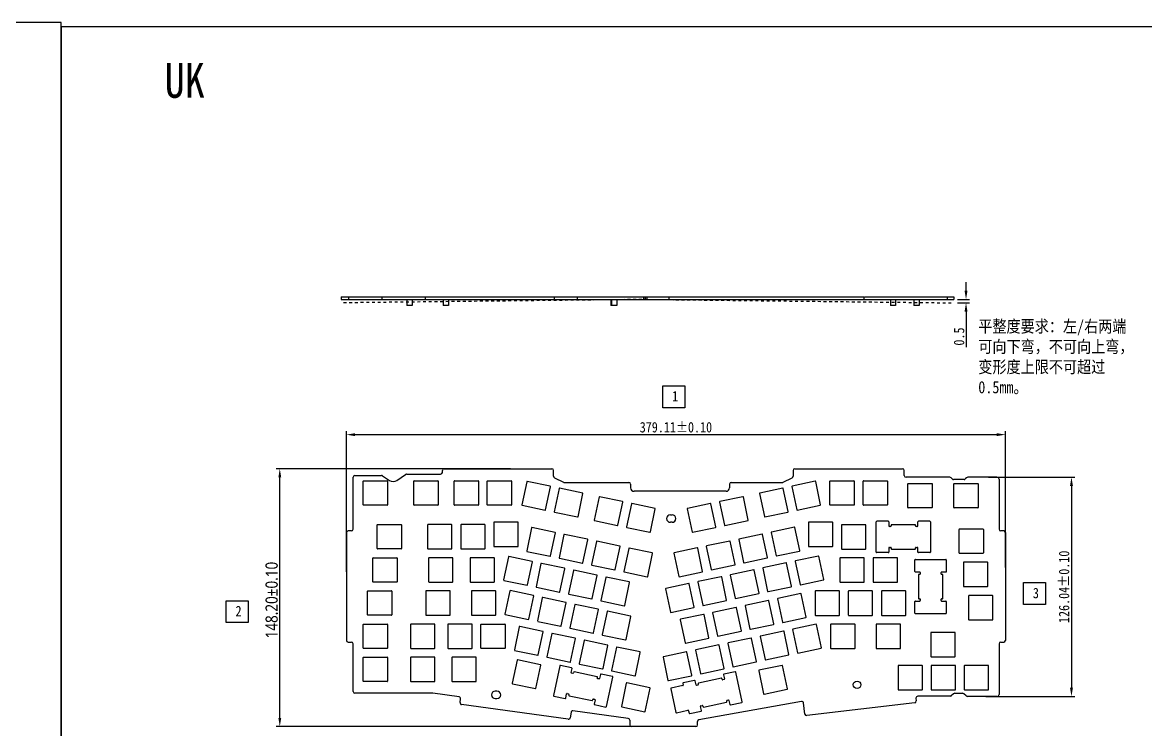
# Model space of a CAD drawing. Header units: millimetres. Extents: x 2357 to 4581, y 2083 to 2871.
# Drawn here: x 3447 to 4093, y 2465 to 2871 of the extents above; entities that cross this region are included whole.
import ezdxf

# ---------------------------------------------------------------- set-up
doc = ezdxf.new("R2010")
doc.units = ezdxf.units.MM
doc.header["$LTSCALE"] = 16.335
doc.header["$PDMODE"] = 3
doc.header["$PDSIZE"] = 8
doc.linetypes.add('HIDDEN', pattern=[0.2, 0.1, -0.1])
doc.layers.get('0').update_dxf_attribs({"linetype": 'CONTINUOUS'})
doc.layers.get('Defpoints').update_dxf_attribs({"linetype": 'CONTINUOUS'})
for name, color, linetype in [('图框', 7, 'CONTINUOUS'), ('文字说明', 2, 'CONTINUOUS'), ('标注尺寸', 2, 'CONTINUOUS')]:
    doc.layers.add(name, color=color, linetype=linetype)
doc.styles.get("Standard").update_dxf_attribs({"font": '', "width": 0.85, "height": 6})
doc.styles.get('STANDARD').set_extended_font_data('SimSun')
doc.dimstyles.get("Standard").update_dxf_attribs({"dimtxt": 2.5, "dimasz": 5, "dimexe": 2, "dimexo": 2, "dimgap": 1, "dimtad": 1, "dimzin": 1, "dimdsep": 46, "dimtxsty": 'STANDARD', "dimcen": 0.09, "dimadec": 0, "dimazin": 2, "dimtp": 0.01, "dimtm": 0.01, "dimtfac": 1, "dimtofl": 0, "dimtmove": 0, "dimatfit": 3, "dimfxl": 1, "dimtolj": 1, "dimarcsym": 0})

# ---------------------------------------------------------------- blocks, each defined once
blk = doc.blocks.new('*D8')
at = {"layer": 'Defpoints', "color": 0}
for p in [(3982.61, 2712.02), (3982.61, 2710.02), (3989.6, 2712.02)]:
    blk.add_point(p, dxfattribs=at)
at = {"layer": '标注尺寸', "color": 0, "lineweight": -2}
for p, q in [((3989.6, 2717.02), (3989.6, 2722.02)), ((3984.61, 2712.02), (3991.6, 2712.02)), ((3984.61, 2710.02), (3991.6, 2710.02)), ((3989.6, 2705.02), (3989.6, 2684.6))]:
    blk.add_line(p, q, dxfattribs=at)
at = {"layer": '标注尺寸', "color": 0}
for points in [[(3988.77, 2717.02), (3990.44, 2717.02), (3989.6, 2712.02)], [(3988.77, 2705.02), (3990.44, 2705.02), (3989.6, 2710.02)]]:
    blk.add_solid(points, dxfattribs=at)
at = {"layer": '标注尺寸', "color": 0, "insert": (3985.6, 2690.67), "char_height": 6, "attachment_point": 5, "rotation": 90}
blk.add_mtext('\\A1;0.5', dxfattribs=at)
blk = doc.blocks.new('*D11')
at = {"layer": 'Defpoints', "color": 0}
for p in [(4012.28, 2634.25), (3633.18, 2553.31), (4012.28, 2555.95)]:
    blk.add_point(p, dxfattribs=at)
at = {"layer": '标注尺寸', "color": 0, "lineweight": -2}
for p, q in [((3633.18, 2555.31), (3633.18, 2636.25)), ((4012.28, 2557.95), (4012.28, 2636.25)), ((3638.18, 2634.25), (4007.28, 2634.25))]:
    blk.add_line(p, q, dxfattribs=at)
at = {"layer": '标注尺寸', "color": 0}
for points in [[(3638.18, 2635.08), (3638.18, 2633.42), (3633.18, 2634.25)], [(4007.28, 2635.08), (4007.28, 2633.42), (4012.28, 2634.25)]]:
    blk.add_solid(points, dxfattribs=at)
at = {"layer": '标注尺寸', "color": 0, "insert": (3822.73, 2638.49), "char_height": 6, "attachment_point": 5}
blk.add_mtext('\\A1;379.11%%P0.10', dxfattribs=at)
blk = doc.blocks.new('*D12')
at = {"layer": 'Defpoints', "color": 0}
for p in [(4000.54, 2609.77), (3998.9, 2483.73), (4050.25, 2483.73)]:
    blk.add_point(p, dxfattribs=at)
at = {"layer": '标注尺寸', "color": 0, "lineweight": -2}
for p, q in [((4002.54, 2609.77), (4052.25, 2609.77)), ((4050.25, 2604.77), (4050.25, 2488.73)), ((4000.9, 2483.73), (4052.25, 2483.73))]:
    blk.add_line(p, q, dxfattribs=at)
at = {"layer": '标注尺寸', "color": 0}
for points in [[(4049.41, 2604.77), (4051.08, 2604.77), (4050.25, 2609.77)], [(4049.41, 2488.73), (4051.08, 2488.73), (4050.25, 2483.73)]]:
    blk.add_solid(points, dxfattribs=at)
at = {"layer": '标注尺寸', "color": 0, "insert": (4046.01, 2546.75), "char_height": 6, "attachment_point": 5, "rotation": 90}
blk.add_mtext('\\A1;126.04%%P0.10', dxfattribs=at)
blk = doc.blocks.new('*D41')
at = {"layer": 'Defpoints', "color": 0}
for p in [(3594.87, 2614.62), (3729.65, 2614.62), (3813.65, 2466.42)]:
    blk.add_point(p, dxfattribs=at)
at = {"layer": '标注尺寸', "color": 0, "lineweight": -2}
for p, q in [((3727.65, 2614.62), (3592.87, 2614.62)), ((3594.87, 2471.42), (3594.87, 2609.62)), ((3811.65, 2466.42), (3592.87, 2466.42))]:
    blk.add_line(p, q, dxfattribs=at)
at = {"layer": '标注尺寸', "color": 0}
for points in [[(3594.04, 2609.62), (3595.71, 2609.62), (3594.87, 2614.62)], [(3594.04, 2471.42), (3595.71, 2471.42), (3594.87, 2466.42)]]:
    blk.add_solid(points, dxfattribs=at)
at = {"layer": '标注尺寸', "color": 0, "insert": (3590.24, 2539.12), "char_height": 6, "attachment_point": 5, "rotation": 90}
blk.add_mtext('\\A1;{\\fMicrosoft YaHei|b0|i0|c134|p34;\\H1.167x;148.20%%P0.10}', dxfattribs=at)

msp = doc.modelspace()

# ---------------------------------------------------------------- linework, layer by layer
at = {"color": 5, "linetype": 'Continuous'}
for p, q in [((3630.127, 2713.523), (3630.127, 2712.023)), ((3630.127, 2713.523), (3931.067, 2713.523)), ((3634.672, 2712.023), (3634.672, 2713.523)), ((3653.849, 2712.023), (3653.849, 2713.523)), ((3678.554, 2713.523), (3678.554, 2712.023)), ((3752.638, 2713.523), (3752.638, 2712.023)), ((3766.179, 2712.023), (3766.179, 2713.523)), ((3804.179, 2712.023), (3804.179, 2713.523)), ((3805.179, 2712.023), (3805.179, 2713.523)), ((3805.179, 2712.023), (3805.179, 2713.523)), ((3806.179, 2712.023), (3806.179, 2713.523)), ((3818.634, 2713.523), (3818.634, 2712.023)), ((3818.634, 2713.523), (3818.634, 2712.023)), ((3931.068, 2712.023), (3931.068, 2713.523)), ((3931.44, 2713.523), (3982.607, 2713.523)), ((3978.907, 2712.023), (3978.907, 2713.523)), ((3982.607, 2713.523), (3982.607, 2712.023)), ((3630.127, 2712.023), (3982.607, 2712.023)), ((3667.927, 2712.023), (3667.927, 2708.423)), ((3670.927, 2708.423), (3667.927, 2708.423)), ((3670.927, 2712.023), (3670.927, 2708.423)), ((3688.827, 2712.023), (3688.827, 2708.423)), ((3691.827, 2708.423), (3688.827, 2708.423)), ((3691.827, 2712.023), (3691.827, 2708.423)), ((3785.267, 2712.023), (3785.267, 2708.423)), ((3788.767, 2708.423), (3785.267, 2708.423)), ((3785.767, 2712.023), (3785.767, 2708.423)), ((3788.767, 2712.023), (3788.767, 2708.423)), ((3946.107, 2712.023), (3946.107, 2708.423)), ((3949.107, 2708.423), (3946.107, 2708.423)), ((3949.107, 2712.023), (3949.107, 2708.423)), ((3959.607, 2712.023), (3959.607, 2708.423)), ((3962.607, 2708.423), (3959.607, 2708.423)), ((3962.607, 2712.023), (3962.607, 2708.423)), ((3638.077, 2610.795), (3653.421, 2610.795)), ((3653.986, 2610.62), (3657.892, 2607.945)), ((3662.243, 2607.945), (3667.275, 2611.392)), ((3667.84, 2611.567), (3687.403, 2611.567)), ((3688.403, 2612.567), (3688.403, 2613.647)), ((3688.403, 2612.567), (3688.403, 2612.847)), ((3689.402, 2614.622), (3751.402, 2614.622)), ((3752.402, 2610.291), (3752.402, 2613.622)), ((3752.402, 2610.291), (3752.402, 2612.822)), ((3890.082, 2613.622), (3890.082, 2610.291)), ((3890.082, 2612.822), (3890.082, 2610.291)), ((3891.082, 2614.622), (3953.082, 2614.622)), ((3954.082, 2610.767), (3954.082, 2613.622)), ((3954.082, 2610.767), (3954.082, 2612.822)), ((3637.077, 2579.937), (3637.077, 2609.795)), ((3642.877, 2593.867), (3642.877, 2607.467)), ((3643.077, 2607.667), (3656.677, 2607.667)), ((3656.877, 2607.467), (3656.877, 2593.867)), ((3672.005, 2593.867), (3672.005, 2607.467)), ((3672.205, 2607.667), (3685.805, 2607.667)), ((3686.005, 2607.467), (3686.005, 2593.867)), ((3695.152, 2593.867), (3695.152, 2607.467)), ((3695.352, 2607.667), (3708.952, 2607.667)), ((3709.152, 2607.467), (3709.152, 2593.867)), ((3714.202, 2593.867), (3714.202, 2607.467)), ((3714.402, 2607.667), (3728.002, 2607.667)), ((3728.202, 2607.467), (3728.202, 2593.867)), ((3736.913, 2607.207), (3734.101, 2593.901)), ((3750.456, 2604.55), (3737.15, 2607.361)), ((3747.799, 2591.007), (3750.61, 2604.313)), ((3752.955, 2609.396), (3758.002, 2606.873)), ((3769.095, 2600.612), (3755.788, 2603.424)), ((3758.449, 2606.767), (3795.653, 2606.767)), ((3796.653, 2605.767), (3796.653, 2603.672)), ((3853.587, 2605.767), (3853.587, 2603.672)), ((3854.587, 2606.767), (3884.035, 2606.767)), ((3884.242, 2603.463), (3870.94, 2600.633)), ((3884.482, 2606.873), (3889.529, 2609.396)), ((3889.419, 2604.36), (3892.249, 2591.057)), ((3902.875, 2607.427), (3889.573, 2604.597)), ((3905.943, 2593.971), (3903.113, 2607.273)), ((3911.338, 2593.867), (3911.338, 2607.467)), ((3911.538, 2607.667), (3925.138, 2607.667)), ((3925.338, 2607.467), (3925.338, 2593.667)), ((3930.388, 2593.867), (3930.388, 2607.467)), ((3930.588, 2607.667), (3944.188, 2607.667)), ((3944.388, 2607.467), (3944.388, 2593.867)), ((3980.251, 2609.767), (3955.082, 2609.767)), ((3956.037, 2592.322), (3956.037, 2605.922)), ((3956.237, 2606.122), (3970.037, 2606.122)), ((3970.037, 2606.122), (3970.037, 2592.322)), ((3981.671, 2608.761), (3980.958, 2609.474)), ((3988.432, 2608.468), (3982.378, 2608.468)), ((3982.582, 2592.322), (3982.582, 2605.922)), ((3982.782, 2606.122), (3996.382, 2606.122)), ((3989.853, 2609.474), (3989.139, 2608.761)), ((4007.382, 2609.767), (3990.56, 2609.767)), ((3996.582, 2605.922), (3996.582, 2592.322)), ((4008.582, 2608.567), (4008.582, 2579.937)), ((3755.551, 2603.269), (3752.74, 2589.963)), ((3766.437, 2587.069), (3769.249, 2600.375)), ((3778.519, 2598.417), (3775.708, 2585.11)), ((3792.062, 2595.76), (3778.756, 2598.571)), ((3851.587, 2601.672), (3798.653, 2601.672)), ((3861.281, 2598.578), (3847.979, 2595.748)), ((3864.349, 2585.121), (3861.519, 2598.424)), ((3870.786, 2600.395), (3873.616, 2587.093)), ((3887.31, 2590.006), (3884.48, 2603.309)), ((3656.677, 2593.667), (3643.077, 2593.667)), ((3685.805, 2593.667), (3672.205, 2593.667)), ((3708.952, 2593.667), (3695.352, 2593.667)), ((3728.002, 2593.667), (3714.402, 2593.667)), ((3734.256, 2593.664), (3747.562, 2590.853)), ((3789.405, 2582.216), (3792.217, 2595.523)), ((3797.158, 2594.479), (3794.346, 2581.172)), ((3810.701, 2591.822), (3797.395, 2594.633)), ((3808.044, 2578.278), (3810.855, 2591.585)), ((3829.192, 2591.546), (3832.022, 2578.244)), ((3842.648, 2594.614), (3829.346, 2591.783)), ((3845.716, 2581.157), (3842.886, 2594.46)), ((3847.825, 2595.51), (3850.655, 2582.208)), ((3892.486, 2590.903), (3905.789, 2593.733)), ((3925.338, 2593.667), (3911.538, 2593.667)), ((3944.188, 2593.667), (3930.588, 2593.667)), ((3969.837, 2592.122), (3956.237, 2592.122)), ((3996.382, 2592.122), (3982.782, 2592.122)), ((3752.894, 2589.726), (3766.2, 2586.915)), ((3775.862, 2584.873), (3789.168, 2582.062)), ((3819.522, 2588.142), (3820.522, 2588.142)), ((3850.892, 2582.054), (3864.195, 2584.884)), ((3873.853, 2586.939), (3887.156, 2589.769)), ((3937.937, 2566.754), (3937.937, 2584.152)), ((3944.887, 2584.452), (3938.237, 2584.452)), ((3945.187, 2584.152), (3945.187, 2581.752)), ((3961.887, 2581.752), (3961.887, 2584.152)), ((3968.837, 2584.452), (3962.187, 2584.452)), ((3969.137, 2584.152), (3969.137, 2566.754)), ((3633.177, 2577.937), (3633.177, 2515.937)), ((3636.077, 2578.937), (3634.177, 2578.937)), ((3650.887, 2568.722), (3650.887, 2582.322)), ((3651.087, 2582.522), (3664.687, 2582.522)), ((3664.887, 2582.322), (3664.887, 2568.722)), ((3679.902, 2582.322), (3679.902, 2568.722)), ((3693.702, 2582.522), (3680.102, 2582.522)), ((3693.902, 2568.722), (3693.902, 2582.322)), ((3698.952, 2582.322), (3698.952, 2568.722)), ((3712.752, 2582.522), (3699.152, 2582.522)), ((3712.952, 2568.722), (3712.952, 2582.322)), ((3718.002, 2583.732), (3718.002, 2570.132)), ((3731.802, 2583.932), (3718.202, 2583.932)), ((3732.002, 2570.132), (3732.002, 2583.732)), ((3739.691, 2580.696), (3736.88, 2567.39)), ((3753.228, 2578.041), (3739.928, 2580.85)), ((3750.578, 2564.496), (3753.389, 2577.802)), ((3794.501, 2580.935), (3807.807, 2578.124)), ((3820.522, 2583.842), (3819.522, 2583.842)), ((3832.259, 2578.09), (3845.562, 2580.92)), ((3877.485, 2577.937), (3880.315, 2564.634)), ((3890.942, 2581.004), (3877.639, 2578.174)), ((3894.009, 2567.548), (3891.179, 2580.85)), ((3898.937, 2583.722), (3898.937, 2570.122)), ((3912.737, 2583.922), (3899.137, 2583.922)), ((3912.937, 2570.122), (3912.937, 2583.722)), ((3917.987, 2582.252), (3917.987, 2568.652)), ((3931.787, 2582.452), (3918.187, 2582.452)), ((3931.987, 2568.652), (3931.987, 2582.252)), ((3946.237, 2581.452), (3945.487, 2581.452)), ((3946.537, 2582.252), (3946.537, 2581.752)), ((3960.337, 2582.452), (3946.737, 2582.452)), ((3960.537, 2581.752), (3960.537, 2582.252)), ((3961.587, 2581.452), (3960.837, 2581.452)), ((3985.582, 2566.202), (3985.582, 2579.802)), ((3985.782, 2580.002), (3999.382, 2580.002)), ((3999.582, 2579.802), (3999.582, 2566.202)), ((4011.282, 2578.937), (4009.582, 2578.937)), ((4012.282, 2577.937), (4012.282, 2515.937)), ((3758.33, 2576.758), (3755.519, 2563.452)), ((3771.866, 2574.103), (3758.567, 2576.913)), ((3769.216, 2560.558), (3772.028, 2573.864)), ((3776.969, 2572.82), (3774.157, 2559.514)), ((3790.505, 2570.165), (3777.206, 2572.975)), ((3853.676, 2573.076), (3840.373, 2570.246)), ((3856.743, 2559.619), (3853.913, 2572.922)), ((3858.852, 2573.973), (3861.682, 2560.67)), ((3872.309, 2577.04), (3859.006, 2574.21)), ((3875.376, 2563.584), (3872.546, 2576.886)), ((3664.687, 2568.522), (3651.087, 2568.522)), ((3680.102, 2568.522), (3693.702, 2568.522)), ((3699.152, 2568.522), (3712.752, 2568.522)), ((3718.202, 2569.932), (3731.802, 2569.932)), ((3737.042, 2567.151), (3750.341, 2564.342)), ((3787.855, 2556.62), (3790.666, 2569.926)), ((3795.607, 2568.882), (3792.796, 2555.576)), ((3809.143, 2566.227), (3795.844, 2569.037)), ((3806.493, 2552.682), (3809.305, 2565.988)), ((3821.586, 2566.044), (3824.416, 2552.742)), ((3835.043, 2569.112), (3821.74, 2566.282)), ((3838.11, 2555.655), (3835.28, 2568.958)), ((3840.219, 2570.008), (3843.049, 2556.706)), ((3880.553, 2564.48), (3893.855, 2567.311)), ((3899.137, 2569.922), (3912.737, 2569.922)), ((3918.187, 2568.452), (3931.787, 2568.452)), ((3944.887, 2566.454), (3938.237, 2566.454)), ((3945.187, 2569.152), (3945.187, 2566.754)), ((3945.487, 2569.452), (3946.237, 2569.452)), ((3946.537, 2569.152), (3946.537, 2568.652)), ((3946.737, 2568.452), (3960.337, 2568.452)), ((3960.537, 2568.652), (3960.537, 2569.152)), ((3960.837, 2569.452), (3961.587, 2569.452)), ((3961.887, 2566.754), (3961.887, 2569.152)), ((3968.837, 2566.454), (3962.187, 2566.454)), ((3999.382, 2566.002), (3985.782, 2566.002)), ((3648.382, 2549.672), (3648.382, 2563.272)), ((3648.582, 2563.472), (3662.182, 2563.472)), ((3662.382, 2563.272), (3662.382, 2549.672)), ((3680.502, 2563.272), (3680.502, 2549.672)), ((3694.302, 2563.472), (3680.702, 2563.472)), ((3694.502, 2549.672), (3694.502, 2563.272)), ((3704.302, 2563.272), (3704.302, 2549.672)), ((3718.102, 2563.472), (3704.502, 2563.472)), ((3718.302, 2549.672), (3718.302, 2563.272)), ((3726.459, 2564.021), (3723.647, 2550.715)), ((3739.995, 2561.366), (3726.696, 2564.176)), ((3737.345, 2547.821), (3740.156, 2561.127)), ((3745.097, 2560.083), (3742.286, 2546.777)), ((3758.633, 2557.428), (3745.334, 2560.238)), ((3755.68, 2563.213), (3768.979, 2560.404)), ((3774.319, 2559.275), (3787.618, 2556.466)), ((3843.287, 2556.552), (3856.589, 2559.382)), ((3861.92, 2560.516), (3875.222, 2563.346)), ((3886.103, 2560.498), (3872.8, 2557.668)), ((3889.17, 2547.042), (3886.34, 2560.344)), ((3891.279, 2561.395), (3894.109, 2548.093)), ((3904.736, 2564.462), (3891.433, 2561.632)), ((3907.803, 2551.006), (3904.973, 2564.308)), ((3917.099, 2563.202), (3917.099, 2549.602)), ((3930.899, 2563.402), (3917.299, 2563.402)), ((3931.099, 2549.602), (3931.099, 2563.202)), ((3936.149, 2563.202), (3936.149, 2549.602)), ((3949.949, 2563.402), (3936.349, 2563.402)), ((3950.149, 2549.602), (3950.149, 2563.202)), ((3960.193, 2555.537), (3960.193, 2562.187)), ((3960.493, 2562.487), (3977.893, 2562.487)), ((3978.193, 2562.187), (3978.193, 2555.237)), ((3988.087, 2560.752), (3988.087, 2547.152)), ((4001.887, 2560.952), (3988.287, 2560.952)), ((4002.087, 2547.152), (4002.087, 2560.752)), ((3755.983, 2543.883), (3758.795, 2557.189)), ((3763.736, 2556.146), (3760.924, 2542.839)), ((3777.272, 2553.49), (3763.973, 2556.3)), ((3774.622, 2539.945), (3777.433, 2553.251)), ((3782.374, 2552.208), (3779.563, 2538.901)), ((3795.91, 2549.552), (3782.611, 2552.362)), ((3792.957, 2555.338), (3806.256, 2552.528)), ((3824.654, 2552.588), (3837.956, 2555.418)), ((3848.837, 2552.57), (3835.534, 2549.74)), ((3851.904, 2539.114), (3849.074, 2552.416)), ((3854.013, 2553.467), (3856.844, 2540.164)), ((3867.47, 2556.534), (3854.167, 2553.704)), ((3870.537, 2543.078), (3867.707, 2556.38)), ((3872.646, 2557.431), (3875.476, 2544.129)), ((3962.952, 2555.237), (3960.493, 2555.237)), ((3962.252, 2553.687), (3962.252, 2540.087)), ((3962.952, 2553.887), (3962.452, 2553.887)), ((3963.252, 2554.937), (3963.252, 2554.187)), ((3975.252, 2554.187), (3975.252, 2554.937)), ((3978.193, 2555.237), (3975.552, 2555.237)), ((3976.052, 2553.887), (3975.552, 2553.887)), ((3976.252, 2540.087), (3976.252, 2553.687)), ((3662.182, 2549.472), (3648.582, 2549.472)), ((3680.702, 2549.472), (3694.302, 2549.472)), ((3704.502, 2549.472), (3718.102, 2549.472)), ((3723.809, 2550.477), (3737.108, 2547.667)), ((3742.447, 2546.539), (3755.746, 2543.729)), ((3793.261, 2536.007), (3796.072, 2549.314)), ((3816.748, 2545.538), (3819.578, 2532.236)), ((3830.204, 2548.606), (3816.902, 2545.776)), ((3833.271, 2535.149), (3830.441, 2548.452)), ((3835.38, 2549.503), (3838.211, 2536.2)), ((3875.714, 2543.975), (3889.016, 2546.805)), ((3894.347, 2547.939), (3907.649, 2550.769)), ((3917.299, 2549.402), (3930.899, 2549.402)), ((3936.349, 2549.402), (3949.949, 2549.402)), ((3988.287, 2546.952), (4001.887, 2546.952)), ((3645.382, 2530.622), (3645.382, 2544.222)), ((3645.582, 2544.422), (3659.182, 2544.422)), ((3659.382, 2544.222), (3659.382, 2530.622)), ((3678.902, 2544.222), (3678.902, 2530.622)), ((3692.702, 2544.422), (3679.102, 2544.422)), ((3692.902, 2530.622), (3692.902, 2544.222)), ((3705.072, 2544.222), (3705.072, 2530.622)), ((3718.872, 2544.422), (3705.272, 2544.422)), ((3719.072, 2530.622), (3719.072, 2544.222)), ((3727.217, 2544.391), (3724.406, 2531.084)), ((3740.753, 2541.735), (3727.454, 2544.545)), ((3738.103, 2528.19), (3740.915, 2541.497)), ((3745.856, 2540.453), (3743.044, 2527.146)), ((3759.392, 2537.797), (3746.093, 2540.607)), ((3761.086, 2542.601), (3774.385, 2539.791)), ((3838.448, 2536.046), (3851.75, 2538.876)), ((3857.081, 2540.01), (3870.383, 2542.841)), ((3875.943, 2538.86), (3862.641, 2536.03)), ((3881.12, 2539.757), (3883.95, 2526.455)), ((3894.576, 2542.825), (3881.274, 2539.995)), ((3897.643, 2529.368), (3894.813, 2542.671)), ((3902.837, 2544.152), (3902.837, 2530.552)), ((3916.637, 2544.352), (3903.037, 2544.352)), ((3916.837, 2530.552), (3916.837, 2544.152)), ((3921.887, 2544.152), (3921.887, 2530.552)), ((3935.687, 2544.352), (3922.087, 2544.352)), ((3935.887, 2530.552), (3935.887, 2544.152)), ((3940.937, 2544.152), (3940.937, 2530.552)), ((3954.737, 2544.352), (3941.137, 2544.352)), ((3954.937, 2530.552), (3954.937, 2544.152)), ((3962.452, 2539.887), (3962.952, 2539.887)), ((3963.252, 2539.587), (3963.252, 2538.837)), ((3975.252, 2538.837), (3975.252, 2539.587)), ((3975.552, 2539.887), (3976.052, 2539.887)), ((3991.087, 2541.502), (3991.087, 2527.902)), ((4004.887, 2541.702), (3991.287, 2541.702)), ((4005.087, 2527.902), (4005.087, 2541.502)), ((3756.742, 2524.252), (3759.553, 2537.559)), ((3764.494, 2536.515), (3761.683, 2523.208)), ((3778.03, 2533.859), (3764.731, 2536.669)), ((3775.38, 2520.314), (3778.192, 2533.621)), ((3779.724, 2538.663), (3793.024, 2535.853)), ((3783.133, 2532.577), (3780.321, 2519.271)), ((3796.669, 2529.921), (3783.37, 2532.731)), ((3819.815, 2532.082), (3833.117, 2534.912)), ((3857.31, 2534.896), (3844.008, 2532.066)), ((3860.377, 2521.44), (3857.547, 2534.742)), ((3862.487, 2535.793), (3865.317, 2522.491)), ((3879.01, 2525.404), (3876.18, 2538.706)), ((3960.193, 2531.587), (3960.193, 2538.237)), ((3960.493, 2538.537), (3962.952, 2538.537)), ((3975.552, 2538.537), (3977.893, 2538.537)), ((3978.193, 2538.237), (3978.193, 2531.587)), ((3659.182, 2530.422), (3645.582, 2530.422)), ((3679.102, 2530.422), (3692.702, 2530.422)), ((3705.272, 2530.422), (3718.872, 2530.422)), ((3724.567, 2530.846), (3737.866, 2528.036)), ((3743.206, 2526.908), (3756.505, 2524.098)), ((3794.019, 2516.376), (3796.83, 2529.683)), ((3825.221, 2527.865), (3828.051, 2514.562)), ((3838.677, 2530.932), (3825.375, 2528.102)), ((3841.744, 2517.476), (3838.914, 2530.778)), ((3843.854, 2531.829), (3846.684, 2518.527)), ((3884.187, 2526.301), (3897.489, 2529.131)), ((3903.037, 2530.352), (3916.637, 2530.352)), ((3922.087, 2530.352), (3935.687, 2530.352)), ((3941.137, 2530.352), (3954.737, 2530.352)), ((3977.893, 2531.287), (3960.493, 2531.287)), ((3991.287, 2527.702), (4004.887, 2527.702)), ((3642.877, 2511.572), (3642.877, 2525.172)), ((3643.077, 2525.372), (3656.677, 2525.372)), ((3656.877, 2525.172), (3656.877, 2511.572)), ((3670.122, 2525.172), (3670.122, 2511.572)), ((3683.922, 2525.372), (3670.322, 2525.372)), ((3684.122, 2511.572), (3684.122, 2525.172)), ((3691.552, 2525.172), (3691.552, 2511.572)), ((3705.352, 2525.372), (3691.752, 2525.372)), ((3705.552, 2511.572), (3705.552, 2525.172)), ((3710.602, 2511.572), (3710.602, 2525.172)), ((3710.802, 2525.372), (3724.402, 2525.372)), ((3724.602, 2525.172), (3724.602, 2511.572)), ((3732.623, 2523.778), (3729.811, 2510.472)), ((3746.159, 2521.122), (3732.86, 2523.932)), ((3743.509, 2507.578), (3746.32, 2520.884)), ((3751.261, 2519.84), (3748.45, 2506.534)), ((3764.798, 2517.184), (3751.498, 2519.994)), ((3761.844, 2522.97), (3775.143, 2520.16)), ((3846.921, 2518.373), (3860.223, 2521.203)), ((3865.554, 2522.337), (3878.856, 2525.167)), ((3884.69, 2521.245), (3871.388, 2518.415)), ((3887.757, 2507.789), (3884.927, 2521.091)), ((3889.867, 2522.142), (3892.697, 2508.84)), ((3903.323, 2525.209), (3890.021, 2522.379)), ((3906.39, 2511.753), (3903.56, 2525.055)), ((3911.737, 2525.102), (3911.737, 2511.502)), ((3925.537, 2525.302), (3911.937, 2525.302)), ((3925.737, 2511.502), (3925.737, 2525.102)), ((3937.937, 2525.102), (3937.937, 2511.502)), ((3951.737, 2525.302), (3938.137, 2525.302)), ((3951.937, 2511.502), (3951.937, 2525.102)), ((3969.337, 2520.352), (3969.337, 2506.752)), ((3983.137, 2520.552), (3969.537, 2520.552)), ((3983.337, 2506.752), (3983.337, 2520.352)), ((3634.177, 2514.937), (3636.077, 2514.937)), ((3637.077, 2486.57), (3637.077, 2513.937)), ((3762.148, 2503.64), (3764.959, 2516.946)), ((3769.9, 2515.902), (3767.089, 2502.596)), ((3783.436, 2513.247), (3770.137, 2516.056)), ((3780.483, 2519.032), (3793.782, 2516.222)), ((3780.786, 2499.702), (3783.598, 2513.008)), ((3828.288, 2514.408), (3841.59, 2517.239)), ((3847.424, 2513.317), (3834.122, 2510.487)), ((3850.491, 2499.86), (3847.661, 2513.163)), ((3852.601, 2514.214), (3855.431, 2500.911)), ((3866.057, 2517.281), (3852.755, 2514.451)), ((3869.124, 2503.825), (3866.294, 2517.127)), ((3871.234, 2518.178), (3874.064, 2504.875)), ((4008.582, 2513.937), (4008.582, 2484.932)), ((4009.582, 2514.937), (4011.282, 2514.937)), ((3656.677, 2511.372), (3643.077, 2511.372)), ((3670.322, 2511.372), (3683.922, 2511.372)), ((3691.752, 2511.372), (3705.352, 2511.372)), ((3724.402, 2511.372), (3710.802, 2511.372)), ((3729.973, 2510.233), (3743.272, 2507.423)), ((3788.538, 2511.964), (3785.727, 2498.658)), ((3802.075, 2509.309), (3788.775, 2512.118)), ((3799.425, 2495.764), (3802.236, 2509.07)), ((3828.791, 2509.353), (3815.489, 2506.522)), ((3831.858, 2495.896), (3829.028, 2509.199)), ((3833.968, 2510.249), (3836.798, 2496.947)), ((3874.301, 2504.721), (3887.603, 2507.551)), ((3892.934, 2508.686), (3906.236, 2511.516)), ((3911.937, 2511.302), (3925.537, 2511.302)), ((3938.137, 2511.302), (3951.737, 2511.302)), ((3969.537, 2506.552), (3983.137, 2506.552)), ((3642.877, 2492.522), (3642.877, 2506.122)), ((3643.077, 2506.322), (3656.677, 2506.322)), ((3656.877, 2506.122), (3656.877, 2492.522)), ((3670.122, 2506.122), (3670.122, 2492.522)), ((3683.922, 2506.322), (3670.322, 2506.322)), ((3684.122, 2492.522), (3684.122, 2506.122)), ((3693.922, 2506.122), (3693.922, 2492.522)), ((3707.722, 2506.322), (3694.122, 2506.322)), ((3707.922, 2492.522), (3707.922, 2506.122)), ((3731.325, 2504.582), (3728.513, 2491.275)), ((3744.861, 2501.926), (3731.562, 2504.736)), ((3742.211, 2488.381), (3745.022, 2501.688)), ((3748.611, 2506.295), (3761.911, 2503.485)), ((3755.892, 2501.333), (3752.295, 2484.309)), ((3762.754, 2500.19), (3756.248, 2501.565)), ((3767.25, 2502.357), (3780.549, 2499.547)), ((3815.335, 2506.285), (3818.165, 2492.983)), ((3855.668, 2500.757), (3868.97, 2503.587)), ((3883.806, 2501.581), (3870.504, 2498.751)), ((3886.873, 2488.124), (3884.043, 2501.427)), ((3950.487, 2501.302), (3950.487, 2487.702)), ((3964.287, 2501.502), (3950.687, 2501.502)), ((3964.487, 2487.702), (3964.487, 2501.302)), ((3969.537, 2501.302), (3969.537, 2487.702)), ((3983.337, 2501.502), (3969.737, 2501.502)), ((3983.537, 2487.702), (3983.537, 2501.302)), ((3988.587, 2501.302), (3988.587, 2487.702)), ((4002.387, 2501.502), (3988.787, 2501.502)), ((4002.587, 2487.702), (4002.587, 2501.302)), ((3762.489, 2497.486), (3762.985, 2499.834)), ((3763.455, 2496.976), (3762.721, 2497.131)), ((3763.913, 2497.696), (3763.81, 2497.207)), ((3777.45, 2495.041), (3764.151, 2497.851)), ((3777.508, 2494.313), (3777.611, 2494.802)), ((3778.446, 2493.808), (3777.739, 2493.958)), ((3779.297, 2496.388), (3778.801, 2494.04)), ((3786.187, 2495.239), (3779.653, 2496.619)), ((3782.821, 2477.859), (3786.418, 2494.883)), ((3785.889, 2498.419), (3799.188, 2495.609)), ((3818.402, 2492.829), (3831.704, 2495.659)), ((3848.963, 2494.168), (3835.66, 2491.338)), ((3837.035, 2496.793), (3850.337, 2499.623)), ((3849.304, 2493.525), (3849.2, 2494.014)), ((3850.125, 2496.153), (3850.624, 2493.805)), ((3856.86, 2497.893), (3850.356, 2496.509)), ((3860.837, 2480.643), (3857.216, 2497.662)), ((3870.35, 2498.513), (3873.18, 2485.211)), ((3656.677, 2492.322), (3643.077, 2492.322)), ((3670.322, 2492.322), (3683.922, 2492.322)), ((3694.122, 2492.322), (3707.722, 2492.322)), ((3728.675, 2491.037), (3741.974, 2488.227)), ((3794.18, 2491.302), (3791.369, 2477.995)), ((3807.724, 2488.644), (3794.417, 2491.456)), ((3805.067, 2475.101), (3807.878, 2488.407)), ((3819.822, 2488.172), (3822.715, 2474.577)), ((3826.655, 2489.933), (3820.053, 2488.528)), ((3826.699, 2491.169), (3826.886, 2490.289)), ((3833.435, 2492.909), (3826.93, 2491.525)), ((3834.29, 2490.33), (3833.79, 2492.678)), ((3835.379, 2490.255), (3834.646, 2490.099)), ((3835.506, 2491.1), (3835.61, 2490.611)), ((3850.393, 2493.45), (3849.66, 2493.294)), ((3873.417, 2485.057), (3886.719, 2487.887)), ((3950.687, 2487.502), (3964.287, 2487.502)), ((3969.737, 2487.502), (3983.337, 2487.502)), ((3988.787, 2487.502), (4002.387, 2487.502)), ((3682.683, 2485.57), (3638.077, 2485.57)), ((3697.996, 2483.476), (3682.819, 2485.56)), ((3698.552, 2480.175), (3698.851, 2482.35)), ((3719.797, 2486.77), (3718.797, 2486.77)), ((3718.797, 2482.47), (3719.797, 2482.47)), ((3752.527, 2483.953), (3759.033, 2482.579)), ((3759.389, 2482.81), (3759.885, 2485.158)), ((3760.24, 2485.39), (3760.974, 2485.235)), ((3761.206, 2484.879), (3761.102, 2484.39)), ((3761.264, 2484.152), (3774.563, 2481.342)), ((3774.8, 2481.496), (3774.903, 2481.985)), ((3775.259, 2482.217), (3775.992, 2482.062)), ((3776.224, 2481.706), (3775.728, 2479.358)), ((3895.024, 2480.845), (3835.978, 2470.281)), ((3852.03, 2480.711), (3851.926, 2481.2)), ((3852.157, 2481.556), (3852.89, 2481.712)), ((3853.246, 2481.481), (3853.746, 2479.134)), ((3960.816, 2482.742), (3961.002, 2481.171)), ((3980.867, 2483.859), (3961.81, 2483.859)), ((3982.47, 2485.28), (3981.052, 2483.992)), ((3983.143, 2485.539), (3987.652, 2485.539)), ((3989.743, 2483.992), (3988.324, 2485.28)), ((4007.382, 2483.732), (3990.415, 2483.732)), ((3760.83, 2470.614), (3699.407, 2479.048)), ((3762.392, 2474.639), (3761.957, 2471.469)), ((3795.29, 2471.132), (3763.519, 2475.494)), ((3775.959, 2479.002), (3782.466, 2477.628)), ((3791.523, 2477.758), (3804.83, 2474.947)), ((3823.071, 2474.346), (3829.673, 2475.75)), ((3830.029, 2475.519), (3830.32, 2474.15)), ((3830.676, 2473.919), (3837.18, 2475.303)), ((3837.411, 2475.659), (3836.912, 2478.006)), ((3837.143, 2478.362), (3837.876, 2478.518)), ((3838.232, 2478.287), (3838.336, 2477.798)), ((3838.574, 2477.644), (3851.876, 2480.474)), ((3854.102, 2478.903), (3860.606, 2480.287)), ((3896.95, 2473.588), (3896.193, 2479.978)), ((3960.127, 2480.06), (3898.06, 2472.713)), ((3796.154, 2470.141), (3796.154, 2467.422)), ((3835.154, 2467.422), (3835.154, 2469.297)), ((3834.154, 2466.422), (3797.154, 2466.422))]:
    msp.add_line(p, q, dxfattribs=at)
msp.add_circle((3926.902, 2490.422), 2.15, dxfattribs=at)
for centre, radius, start, end in [((3638.077, 2609.795), 1, 90, 180), ((3653.421, 2609.795), 1, 55.591188, 90), ((3667.84, 2610.567), 1, 90, 124.408812), ((3687.403, 2612.567), 1, 270, 0), ((3689.402, 2613.622), 1, 90, 178.567448), ((3751.402, 2613.622), 1, 0, 90), ((3753.402, 2610.291), 1, 180, 243.434949), ((3889.082, 2610.291), 1, 296.565052, 0), ((3891.082, 2613.622), 1, 90, 180), ((3953.082, 2613.622), 1, 0, 90), ((3955.082, 2610.767), 1, 180, 270), ((3643.077, 2607.467), 0.2, 90, 180), ((3656.677, 2607.467), 0.2, 0, 90), ((3660.067, 2611.122), 3.85, 235.591188, 304.408812), ((3672.205, 2607.467), 0.2, 90, 180), ((3685.805, 2607.467), 0.2, 0, 90), ((3695.352, 2607.467), 0.2, 90, 180), ((3708.952, 2607.467), 0.2, 0, 90), ((3714.402, 2607.467), 0.2, 90, 180), ((3728.002, 2607.467), 0.2, 0, 90), ((3737.108, 2607.166), 0.2, 78.07, 168.07), ((3750.415, 2604.354), 0.2, 348.07, 78.07), ((3755.747, 2603.228), 0.2, 78.07, 168.07), ((3758.449, 2607.767), 1, 243.434949, 270), ((3795.653, 2605.767), 1, 0, 90), ((3798.653, 2603.672), 2, 180, 270), ((3851.587, 2603.672), 2, 270, 0), ((3854.587, 2605.767), 1, 90, 180), ((3884.035, 2607.767), 1, 270, 296.565052), ((3884.284, 2603.267), 0.2, 12.010591, 102.010591), ((3889.615, 2604.401), 0.2, 102.010591, 192.010591), ((3902.917, 2607.231), 0.2, 12.010591, 102.010591), ((3911.538, 2607.467), 0.2, 90, 180), ((3925.138, 2607.467), 0.2, 0, 90), ((3930.588, 2607.467), 0.2, 90, 180), ((3944.188, 2607.467), 0.2, 0, 90), ((3956.237, 2605.922), 0.2, 90, 180), ((3980.251, 2608.767), 1, 44.996155, 90), ((3982.378, 2609.468), 1, 224.996155, 269.996155), ((3982.782, 2605.922), 0.2, 90, 180), ((3988.432, 2609.468), 1, 269.996155, 314.996155), ((3990.56, 2608.767), 1, 90, 134.996155), ((3996.382, 2605.922), 0.2, 0, 90), ((4007.382, 2608.567), 1.2, 0, 90), ((3769.053, 2600.417), 0.2, 348.07, 78.07), ((3778.715, 2598.375), 0.2, 78.07, 168.07), ((3861.323, 2598.382), 0.2, 12.010591, 102.010591), ((3870.982, 2600.437), 0.2, 102.010591, 192.010591), ((3643.077, 2593.867), 0.2, 180, 270), ((3656.677, 2593.867), 0.2, 270, 0), ((3672.205, 2593.867), 0.2, 180, 270), ((3685.805, 2593.867), 0.2, 270, 0), ((3695.352, 2593.867), 0.2, 180, 270), ((3708.952, 2593.867), 0.2, 270, 0), ((3714.402, 2593.867), 0.2, 180, 270), ((3728.002, 2593.867), 0.2, 270, 0), ((3734.297, 2593.86), 0.2, 168.07, 258.07), ((3747.603, 2591.048), 0.2, 258.07, 348.07), ((3792.021, 2595.564), 0.2, 348.07, 78.07), ((3797.353, 2594.437), 0.2, 78.07, 168.07), ((3810.66, 2591.626), 0.2, 348.07, 78.07), ((3829.388, 2591.588), 0.2, 102.010591, 192.010591), ((3842.69, 2594.418), 0.2, 12.010591, 102.010591), ((3848.021, 2595.552), 0.2, 102.010591, 192.010591), ((3892.445, 2591.099), 0.2, 192.010591, 282.010591), ((3905.747, 2593.929), 0.2, 282.010591, 12.01059), ((3911.538, 2593.867), 0.2, 180, 270), ((3930.588, 2593.867), 0.2, 180, 270), ((3944.188, 2593.867), 0.2, 270, 0), ((3956.237, 2592.322), 0.2, 180, 270), ((3969.837, 2592.322), 0.2, 270, 0), ((3982.782, 2592.322), 0.2, 180, 270), ((3996.382, 2592.322), 0.2, 270, 0), ((3752.936, 2589.922), 0.2, 168.07, 258.07), ((3766.242, 2587.11), 0.2, 258.07, 348.07), ((3775.904, 2585.069), 0.2, 168.07, 258.07), ((3819.522, 2585.992), 2.15, 90, 270), ((3820.522, 2585.992), 2.15, 270, 90), ((3864.153, 2585.08), 0.2, 282.010591, 12.010591), ((3873.812, 2587.135), 0.2, 192.010591, 282.010591), ((3887.114, 2589.965), 0.2, 282.010591, 12.010591), ((3938.237, 2584.152), 0.3, 90, 180), ((3944.887, 2584.152), 0.3, 0, 90), ((3962.187, 2584.152), 0.3, 90, 180), ((3968.837, 2584.152), 0.3, 0, 90), ((3634.177, 2577.937), 1, 90, 180), ((3636.077, 2579.937), 1, 270, 360), ((3651.087, 2582.322), 0.2, 90, 180), ((3664.687, 2582.322), 0.2, 0, 90), ((3680.102, 2582.322), 0.2, 90, 180), ((3693.702, 2582.322), 0.2, 0, 90), ((3699.152, 2582.322), 0.2, 90, 180), ((3712.752, 2582.322), 0.2, 0, 90), ((3718.202, 2583.732), 0.2, 90, 180), ((3731.802, 2583.732), 0.2, 0, 90), ((3739.887, 2580.655), 0.2, 78.07, 168.07), ((3753.193, 2577.843), 0.2, 348.07, 78.07), ((3789.21, 2582.258), 0.2, 258.07, 348.07), ((3794.542, 2581.131), 0.2, 168.07, 258.07), ((3807.848, 2578.32), 0.2, 258.07, 348.07), ((3832.218, 2578.286), 0.2, 192.010591, 282.010591), ((3845.52, 2581.116), 0.2, 282.010591, 12.010591), ((3850.851, 2582.25), 0.2, 192.010591, 282.010591), ((3877.681, 2577.978), 0.2, 102.010591, 192.010591), ((3890.983, 2580.808), 0.2, 12.010591, 102.010591), ((3899.137, 2583.722), 0.2, 90, 180), ((3912.737, 2583.722), 0.2, 0, 90), ((3918.187, 2582.252), 0.2, 90, 180), ((3931.787, 2582.252), 0.2, 0, 90), ((3945.487, 2581.752), 0.3, 180, 270), ((3946.237, 2581.752), 0.3, 270, 0), ((3946.737, 2582.252), 0.2, 90, 180), ((3960.337, 2582.252), 0.2, 0, 90), ((3960.837, 2581.752), 0.3, 180, 270), ((3961.587, 2581.752), 0.3, 270, 0), ((3985.782, 2579.802), 0.2, 90, 180), ((3999.382, 2579.802), 0.2, 0, 90), ((4009.582, 2579.937), 1, 180, 270), ((4011.282, 2577.937), 1, 0, 90), ((3758.526, 2576.717), 0.2, 78.07, 168.07), ((3771.832, 2573.905), 0.2, 348.07, 78.07), ((3777.164, 2572.779), 0.2, 78.07, 168.07), ((3853.717, 2572.88), 0.2, 12.010591, 102.010591), ((3859.048, 2574.014), 0.2, 102.010591, 192.010591), ((3872.35, 2576.844), 0.2, 12.010591, 102.010591), ((3651.087, 2568.722), 0.2, 180, 270), ((3664.687, 2568.722), 0.2, 270, 0), ((3680.102, 2568.722), 0.2, 180, 270), ((3693.702, 2568.722), 0.2, 270, 0), ((3699.152, 2568.722), 0.2, 180, 270), ((3712.752, 2568.722), 0.2, 270, 0), ((3718.202, 2570.132), 0.2, 180, 270), ((3731.802, 2570.132), 0.2, 270, 0), ((3737.076, 2567.349), 0.2, 168.07, 258.07), ((3790.47, 2569.968), 0.2, 348.07, 78.07), ((3795.803, 2568.841), 0.2, 78.07, 168.07), ((3809.109, 2566.03), 0.2, 348.07, 78.07), ((3821.782, 2566.086), 0.2, 102.010591, 192.010591), ((3835.084, 2568.916), 0.2, 12.010591, 102.010591), ((3840.415, 2570.05), 0.2, 102.010591, 192.010591), ((3880.511, 2564.676), 0.2, 192.010591, 282.010591), ((3893.813, 2567.506), 0.2, 282.010591, 12.010591), ((3899.137, 2570.122), 0.2, 180, 270), ((3912.737, 2570.122), 0.2, 270, 0), ((3918.187, 2568.652), 0.2, 180, 270), ((3931.787, 2568.652), 0.2, 270, 0), ((3938.237, 2566.754), 0.3, 180, 270), ((3944.887, 2566.754), 0.3, 270, 0), ((3945.487, 2569.152), 0.3, 90, 180), ((3946.237, 2569.152), 0.3, 0, 90), ((3946.737, 2568.652), 0.2, 180, 270), ((3960.337, 2568.652), 0.2, 270, 0), ((3960.837, 2569.152), 0.3, 90, 180), ((3961.587, 2569.152), 0.3, 0, 90), ((3962.187, 2566.754), 0.3, 180, 270), ((3968.837, 2566.754), 0.3, 270, 0), ((3985.782, 2566.202), 0.2, 180, 270), ((3999.382, 2566.202), 0.2, 270, 0), ((3648.582, 2563.272), 0.2, 90, 180), ((3662.182, 2563.272), 0.2, 0, 90), ((3680.702, 2563.272), 0.2, 90, 180), ((3694.302, 2563.272), 0.2, 0, 90), ((3704.502, 2563.272), 0.2, 90, 180), ((3718.102, 2563.272), 0.2, 0, 90), ((3726.654, 2563.98), 0.2, 78.07, 168.07), ((3739.961, 2561.169), 0.2, 348.07, 78.07), ((3745.293, 2560.042), 0.2, 78.07, 168.07), ((3750.382, 2564.537), 0.2, 258.07, 348.07), ((3755.714, 2563.411), 0.2, 168.07, 258.07), ((3769.021, 2560.599), 0.2, 258.07, 348.07), ((3774.353, 2559.473), 0.2, 168.07, 258.07), ((3856.547, 2559.578), 0.2, 282.010591, 12.010589), ((3861.878, 2560.712), 0.2, 192.010591, 282.010591), ((3875.18, 2563.542), 0.2, 282.010591, 12.010591), ((3886.144, 2560.303), 0.2, 12.010591, 102.010591), ((3891.475, 2561.437), 0.2, 102.010591, 192.010591), ((3904.777, 2564.267), 0.2, 12.010591, 102.010591), ((3917.299, 2563.202), 0.2, 90, 180), ((3930.899, 2563.202), 0.2, 0, 90), ((3936.349, 2563.202), 0.2, 90, 180), ((3949.949, 2563.202), 0.2, 0, 90), ((3960.493, 2562.187), 0.3, 90, 180), ((3977.893, 2562.187), 0.3, 0, 90), ((3988.287, 2560.752), 0.2, 90, 180), ((4001.887, 2560.752), 0.2, 0, 90), ((3758.599, 2557.231), 0.2, 348.07, 78.07), ((3763.931, 2556.104), 0.2, 78.07, 168.07), ((3777.238, 2553.293), 0.2, 348.07, 78.07), ((3782.57, 2552.166), 0.2, 78.07, 168.07), ((3787.659, 2556.661), 0.2, 258.07, 348.07), ((3792.991, 2555.535), 0.2, 168.07, 258.07), ((3806.298, 2552.723), 0.2, 258.07, 348.07), ((3824.612, 2552.784), 0.2, 192.010591, 282.010591), ((3837.914, 2555.614), 0.2, 282.010591, 12.010591), ((3843.245, 2556.748), 0.2, 192.010591, 282.010591), ((3848.878, 2552.374), 0.2, 12.010591, 102.010591), ((3854.209, 2553.508), 0.2, 102.010591, 192.010591), ((3867.511, 2556.338), 0.2, 12.010591, 102.010591), ((3872.842, 2557.473), 0.2, 102.010591, 192.010591), ((3960.493, 2555.537), 0.3, 180, 270), ((3962.452, 2553.687), 0.2, 90, 180), ((3962.952, 2554.937), 0.3, 0, 90), ((3962.952, 2554.187), 0.3, 270, 0), ((3975.552, 2554.937), 0.3, 90, 180), ((3975.552, 2554.187), 0.3, 180, 270), ((3976.052, 2553.687), 0.2, 0, 90), ((3648.582, 2549.672), 0.2, 180, 270), ((3662.182, 2549.672), 0.2, 270, 0), ((3680.702, 2549.672), 0.2, 180, 270), ((3694.302, 2549.672), 0.2, 270, 0), ((3704.502, 2549.672), 0.2, 180, 270), ((3718.102, 2549.672), 0.2, 270, 0), ((3723.843, 2550.674), 0.2, 168.07, 258.07), ((3737.149, 2547.862), 0.2, 258.07, 348.07), ((3742.482, 2546.736), 0.2, 168.07, 258.07), ((3795.876, 2549.355), 0.2, 348.07, 78.07), ((3816.943, 2545.58), 0.2, 102.010591, 192.010591), ((3830.245, 2548.41), 0.2, 12.010591, 102.010591), ((3835.576, 2549.544), 0.2, 102.010591, 192.010591), ((3888.974, 2547), 0.2, 282.010591, 12.010591), ((3894.305, 2548.134), 0.2, 192.010591, 282.010591), ((3907.607, 2550.964), 0.2, 282.010591, 12.010589), ((3917.299, 2549.602), 0.2, 180, 270), ((3930.899, 2549.602), 0.2, 270, 0), ((3936.349, 2549.602), 0.2, 180, 270), ((3949.949, 2549.602), 0.2, 270, 0), ((3988.287, 2547.152), 0.2, 180, 270), ((4001.887, 2547.152), 0.2, 270, 0), ((3645.582, 2544.222), 0.2, 90, 180), ((3659.182, 2544.222), 0.2, 0, 90), ((3679.102, 2544.222), 0.2, 90, 180), ((3692.702, 2544.222), 0.2, 0, 90), ((3705.272, 2544.222), 0.2, 90, 180), ((3718.872, 2544.222), 0.2, 0, 90), ((3727.413, 2544.349), 0.2, 78.07, 168.07), ((3740.719, 2541.538), 0.2, 348.07, 78.07), ((3746.051, 2540.411), 0.2, 78.07, 168.07), ((3755.788, 2543.925), 0.2, 258.07, 348.07), ((3761.12, 2542.798), 0.2, 168.07, 258.07), ((3774.426, 2539.987), 0.2, 258.07, 348.07), ((3779.759, 2538.86), 0.2, 168.07, 258.07), ((3851.708, 2539.072), 0.2, 282.010591, 12.010591), ((3857.039, 2540.206), 0.2, 192.010591, 282.010591), ((3870.341, 2543.036), 0.2, 282.010591, 12.010591), ((3875.672, 2544.17), 0.2, 192.010591, 282.010591), ((3875.985, 2538.665), 0.2, 12.010591, 102.010591), ((3881.315, 2539.799), 0.2, 102.010591, 192.010589), ((3894.618, 2542.629), 0.2, 12.010591, 102.010591), ((3903.037, 2544.152), 0.2, 90, 180), ((3916.637, 2544.152), 0.2, 0, 90), ((3922.087, 2544.152), 0.2, 90, 180), ((3935.687, 2544.152), 0.2, 0, 90), ((3941.137, 2544.152), 0.2, 90, 180), ((3954.737, 2544.152), 0.2, 0, 90), ((3962.452, 2540.087), 0.2, 180, 270), ((3962.952, 2539.587), 0.3, 0, 90), ((3962.952, 2538.837), 0.3, 270, 0), ((3975.552, 2539.587), 0.3, 90, 180), ((3975.552, 2538.837), 0.3, 180, 270), ((3976.052, 2540.087), 0.2, 270, 0), ((3991.287, 2541.502), 0.2, 90, 180), ((4004.887, 2541.502), 0.2, 0, 90), ((3759.358, 2537.6), 0.2, 348.07, 78.07), ((3764.69, 2536.473), 0.2, 78.07, 168.07), ((3777.996, 2533.662), 0.2, 348.07, 78.07), ((3783.328, 2532.535), 0.2, 78.07, 168.07), ((3793.065, 2536.049), 0.2, 258.07, 348.07), ((3833.075, 2535.108), 0.2, 282.010591, 12.010591), ((3838.406, 2536.242), 0.2, 192.010591, 282.010591), ((3857.352, 2534.701), 0.2, 12.010591, 102.010591), ((3862.682, 2535.835), 0.2, 102.010591, 192.010591), ((3960.493, 2538.237), 0.3, 90, 180), ((3977.893, 2538.237), 0.3, 0, 90), ((3645.582, 2530.622), 0.2, 180, 270), ((3659.182, 2530.622), 0.2, 270, 0), ((3679.102, 2530.622), 0.2, 180, 270), ((3692.702, 2530.622), 0.2, 270, 0), ((3705.272, 2530.622), 0.2, 180, 270), ((3718.872, 2530.622), 0.2, 270, 0), ((3724.601, 2531.043), 0.2, 168.07, 258.07), ((3737.908, 2528.232), 0.2, 258.07, 348.07), ((3743.24, 2527.105), 0.2, 168.07, 258.07), ((3796.635, 2529.724), 0.2, 348.07, 78.07), ((3819.773, 2532.278), 0.2, 192.010591, 282.010591), ((3825.416, 2527.906), 0.2, 102.010591, 192.010591), ((3838.719, 2530.736), 0.2, 12.010591, 102.010591), ((3844.049, 2531.871), 0.2, 102.010591, 192.010591), ((3884.145, 2526.497), 0.2, 192.010591, 282.010591), ((3897.448, 2529.327), 0.2, 282.010591, 12.010591), ((3903.037, 2530.552), 0.2, 180, 270), ((3916.637, 2530.552), 0.2, 270, 0), ((3922.087, 2530.552), 0.2, 180, 270), ((3935.687, 2530.552), 0.2, 270, 0), ((3941.137, 2530.552), 0.2, 180, 270), ((3954.737, 2530.552), 0.2, 270, 0), ((3960.493, 2531.587), 0.3, 180, 270), ((3977.893, 2531.587), 0.3, 270, 0), ((3991.287, 2527.902), 0.2, 180, 270), ((4004.887, 2527.902), 0.2, 270, 0), ((3643.077, 2525.172), 0.2, 90, 180), ((3656.677, 2525.172), 0.2, 0, 90), ((3670.322, 2525.172), 0.2, 90, 180), ((3683.922, 2525.172), 0.2, 0, 90), ((3691.752, 2525.172), 0.2, 90, 180), ((3705.352, 2525.172), 0.2, 0, 90), ((3710.802, 2525.172), 0.2, 90, 180), ((3724.402, 2525.172), 0.2, 0, 90), ((3732.819, 2523.737), 0.2, 78.07, 168.07), ((3746.125, 2520.925), 0.2, 348.07, 78.07), ((3751.457, 2519.799), 0.2, 78.07, 168.07), ((3756.546, 2524.294), 0.2, 258.07, 348.07), ((3761.878, 2523.167), 0.2, 168.07, 258.07), ((3775.185, 2520.356), 0.2, 258.07, 348.07), ((3860.182, 2521.398), 0.2, 282.010591, 12.010591), ((3865.512, 2522.532), 0.2, 192.010591, 282.010591), ((3878.815, 2525.362), 0.2, 282.010591, 12.010591), ((3884.732, 2521.049), 0.2, 12.010591, 102.010591), ((3890.062, 2522.183), 0.2, 102.010591, 192.010591), ((3903.365, 2525.014), 0.2, 12.010591, 102.010591), ((3911.937, 2525.102), 0.2, 90, 180), ((3925.537, 2525.102), 0.2, 0, 90), ((3938.137, 2525.102), 0.2, 90, 180), ((3951.737, 2525.102), 0.2, 0, 90), ((3969.537, 2520.352), 0.2, 90, 180), ((3983.137, 2520.352), 0.2, 0, 90), ((3634.177, 2515.937), 1, 180, 270), ((3636.077, 2513.937), 1, 0, 90), ((3764.763, 2516.987), 0.2, 348.07, 78.07), ((3770.096, 2515.861), 0.2, 78.07, 168.07), ((3780.517, 2519.229), 0.2, 168.07, 258.07), ((3783.402, 2513.049), 0.2, 348.07, 78.07), ((3793.823, 2516.418), 0.2, 258.07, 348.07), ((3828.246, 2514.604), 0.2, 192.010591, 282.010591), ((3841.549, 2517.434), 0.2, 282.010591, 12.010591), ((3846.879, 2518.568), 0.2, 192.010591, 282.010591), ((3847.466, 2513.121), 0.2, 12.010591, 102.010591), ((3852.796, 2514.255), 0.2, 102.010591, 192.010591), ((3866.099, 2517.085), 0.2, 12.010591, 102.010591), ((3871.429, 2518.219), 0.2, 102.010591, 192.010591), ((4009.582, 2513.937), 1, 90, 180), ((4011.282, 2515.937), 1, 270, 0), ((3643.077, 2511.572), 0.2, 180, 270), ((3656.677, 2511.572), 0.2, 270, 0), ((3670.322, 2511.572), 0.2, 180, 270), ((3683.922, 2511.572), 0.2, 270, 0), ((3691.752, 2511.572), 0.2, 180, 270), ((3705.352, 2511.572), 0.2, 270, 0), ((3710.802, 2511.572), 0.2, 180, 270), ((3724.402, 2511.572), 0.2, 270, 0), ((3730.007, 2510.43), 0.2, 168.07, 258.07), ((3743.313, 2507.619), 0.2, 258.07, 348.07), ((3748.646, 2506.492), 0.2, 168.07, 258.07), ((3788.734, 2511.923), 0.2, 78.07, 168.07), ((3802.04, 2509.111), 0.2, 348.07, 78.07), ((3815.531, 2506.327), 0.2, 102.010591, 192.010589), ((3828.833, 2509.157), 0.2, 12.010591, 102.010591), ((3834.163, 2510.291), 0.2, 102.010591, 192.010591), ((3887.562, 2507.747), 0.2, 282.010591, 12.010591), ((3892.892, 2508.881), 0.2, 192.010591, 282.010591), ((3906.195, 2511.711), 0.2, 282.010591, 12.010591), ((3911.937, 2511.502), 0.2, 180, 270), ((3925.537, 2511.502), 0.2, 270, 0), ((3938.137, 2511.502), 0.2, 180, 270), ((3951.737, 2511.502), 0.2, 270, 0), ((3969.537, 2506.752), 0.2, 180, 270), ((3983.137, 2506.752), 0.2, 270, 0), ((3643.077, 2506.122), 0.2, 90, 180), ((3656.677, 2506.122), 0.2, 0, 90), ((3670.322, 2506.122), 0.2, 90, 180), ((3683.922, 2506.122), 0.2, 0, 90), ((3694.122, 2506.122), 0.2, 90, 180), ((3707.722, 2506.122), 0.2, 0, 90), ((3731.52, 2504.54), 0.2, 78.07, 168.07), ((3744.827, 2501.729), 0.2, 348.07, 78.07), ((3756.186, 2501.271), 0.3, 78.07, 168.07), ((3761.952, 2503.681), 0.2, 258.07, 348.07), ((3762.692, 2499.896), 0.3, 348.07, 78.07), ((3767.284, 2502.554), 0.2, 168.07, 258.07), ((3855.627, 2500.953), 0.2, 192.010591, 282.010591), ((3868.929, 2503.783), 0.2, 282.010591, 12.010591), ((3874.26, 2504.917), 0.2, 192.010591, 282.010591), ((3883.848, 2501.385), 0.2, 12.010591, 102.010591), ((3950.687, 2501.302), 0.2, 90, 180), ((3964.287, 2501.302), 0.2, 0, 90), ((3969.737, 2501.302), 0.2, 90, 180), ((3983.337, 2501.302), 0.2, 0, 90), ((3988.787, 2501.302), 0.2, 90, 180), ((4002.387, 2501.302), 0.2, 0, 90), ((3762.783, 2497.424), 0.3, 168.07, 258.07), ((3763.517, 2497.269), 0.3, 258.07, 348.07), ((3764.109, 2497.655), 0.2, 78.07, 168.07), ((3777.415, 2494.844), 0.2, 348.07, 78.07), ((3777.801, 2494.251), 0.3, 168.07, 258.07), ((3778.508, 2494.102), 0.3, 258.07, 348.07), ((3779.591, 2496.326), 0.3, 78.07, 168.07), ((3780.59, 2499.743), 0.2, 258.07, 348.07), ((3785.923, 2498.617), 0.2, 168.07, 258.07), ((3786.125, 2494.945), 0.3, 348.07, 78.07), ((3799.229, 2495.805), 0.2, 258.07, 348.07), ((3831.663, 2495.855), 0.2, 282.010591, 12.01059), ((3836.994, 2496.989), 0.2, 192.010591, 282.010591), ((3849.004, 2493.972), 0.2, 12.010591, 102.010591), ((3849.597, 2493.587), 0.3, 192.010591, 282.010591), ((3850.418, 2496.215), 0.3, 102.010591, 192.010591), ((3850.296, 2499.819), 0.2, 282.010591, 12.010591), ((3850.331, 2493.743), 0.3, 282.010591, 12.010591), ((3856.923, 2497.599), 0.3, 12.010591, 102.010591), ((3870.545, 2498.555), 0.2, 102.010591, 192.010591), ((3643.077, 2492.522), 0.2, 180, 270), ((3656.677, 2492.522), 0.2, 270, 0), ((3670.322, 2492.522), 0.2, 180, 270), ((3683.922, 2492.522), 0.2, 270, 0), ((3694.122, 2492.522), 0.2, 180, 270), ((3707.722, 2492.522), 0.2, 270, 0), ((3728.709, 2491.234), 0.2, 168.07, 258.07), ((3742.015, 2488.423), 0.2, 258.07, 348.07), ((3794.376, 2491.26), 0.2, 78.069979, 168.07), ((3807.682, 2488.449), 0.2, 348.07, 78.069979), ((3818.361, 2493.025), 0.2, 192.010591, 282.010591), ((3820.116, 2488.235), 0.3, 102.010591, 192.010591), ((3826.593, 2490.226), 0.3, 282.010591, 12.010591), ((3826.993, 2491.232), 0.3, 102.010591, 192.010591), ((3833.497, 2492.615), 0.3, 12.010591, 102.010591), ((3834.583, 2490.393), 0.3, 192.010591, 282.010591), ((3835.317, 2490.549), 0.3, 282.010591, 12.010591), ((3835.702, 2491.142), 0.2, 102.010591, 192.010591), ((3886.678, 2488.083), 0.2, 282.010591, 12.010591), ((3950.687, 2487.702), 0.2, 180, 270), ((3964.287, 2487.702), 0.2, 270, 0), ((3969.737, 2487.702), 0.2, 180, 270), ((3983.337, 2487.702), 0.2, 270, 0), ((3988.787, 2487.702), 0.2, 180, 270), ((4002.387, 2487.702), 0.2, 270, 0), ((3638.077, 2486.57), 1, 180, 270), ((3682.683, 2484.57), 1, 82.182069, 90), ((3697.86, 2482.486), 1, 352.182069, 82.182069), ((3718.797, 2484.62), 2.15, 90, 270), ((3719.797, 2484.62), 2.15, 270, 90), ((3752.589, 2484.247), 0.3, 168.07, 258.07), ((3759.095, 2482.872), 0.3, 258.07, 348.07), ((3760.178, 2485.096), 0.3, 78.07, 168.07), ((3760.912, 2484.941), 0.3, 348.07, 78.07), ((3761.298, 2484.349), 0.2, 168.07, 258.07), ((3774.604, 2481.537), 0.2, 258.07, 348.07), ((3775.197, 2481.923), 0.3, 78.07, 168.07), ((3775.93, 2481.768), 0.3, 348.07, 78.07), ((3851.834, 2480.67), 0.2, 282.010591, 12.010591), ((3852.219, 2481.263), 0.3, 102.010591, 192.010591), ((3852.953, 2481.419), 0.3, 12.010591, 102.010591), ((3860.544, 2480.58), 0.3, 282.010591, 12.010591), ((3873.375, 2485.253), 0.2, 192.010591, 282.010591), ((3895.2, 2479.861), 1, 6.7514, 100.143449), ((3960.009, 2481.054), 1, 276.7514, 6.7514), ((3961.81, 2482.859), 1, 90, 186.7514), ((3980.379, 2484.732), 1, 299.194916, 312.23653), ((3983.143, 2484.539), 1, 90, 132.23653), ((3987.652, 2484.539), 1, 47.76347, 90), ((3990.415, 2484.732), 1, 227.76347, 270), ((4007.382, 2484.932), 1.2, 270, 0), ((3699.543, 2480.039), 1, 172.182069, 262.182069), ((3763.383, 2474.503), 1, 82.182069, 172.182069), ((3776.021, 2479.296), 0.3, 168.07, 258.07), ((3782.528, 2477.921), 0.3, 258.07, 348.07), ((3791.565, 2477.954), 0.2, 168.07, 258.069979), ((3804.871, 2475.143), 0.2, 258.069979, 348.07), ((3823.008, 2474.639), 0.3, 192.010591, 282.010591), ((3829.735, 2475.457), 0.3, 12.010591, 102.010591), ((3830.613, 2474.212), 0.3, 192.010591, 282.010591), ((3837.205, 2478.069), 0.3, 102.010591, 192.010591), ((3837.118, 2475.596), 0.3, 282.010591, 12.010591), ((3837.939, 2478.225), 0.3, 12.010591, 102.010591), ((3838.532, 2477.84), 0.2, 192.010591, 282.010591), ((3854.039, 2479.196), 0.3, 192.010591, 282.010591), ((3760.966, 2471.605), 1, 262.182069, 352.182069), ((3795.154, 2470.141), 1, 0, 82.182069), ((3836.154, 2469.297), 1, 100.143449, 180), ((3897.943, 2473.706), 1, 186.7514, 276.7514), ((3797.154, 2467.422), 1, 180, 270), ((3834.154, 2467.422), 1, 270, 0)]:
    msp.add_arc(centre, radius, start, end, dxfattribs=at)
at = {"layer": '图框'}
for points in [[(2357.132, 2085.019), (3469.1, 2085.019), (3469.1, 2871.259), (2357.132, 2871.259)], [(3469.1, 2082.518), (4581.068, 2082.518), (4581.068, 2868.758), (3469.1, 2868.758)]]:
    msp.add_lwpolyline(points, close=True, dxfattribs=at)
at = {"layer": '文字说明', "color": 5}
for points in [[(3815.164, 2662.334), (3827.764, 2662.334), (3827.764, 2649.734), (3815.164, 2649.734)], [(4022.687, 2549.167), (4035.287, 2549.167), (4035.287, 2536.567), (4022.687, 2536.567)], [(3564.053, 2538.789), (3576.653, 2538.789), (3576.653, 2526.189), (3564.053, 2526.189)]]:
    msp.add_lwpolyline(points, close=True, dxfattribs=at)
at = {"layer": '标注尺寸', "color": 5, "linetype": 'HIDDEN'}
for q in [(3630.127, 2710.023), (3982.607, 2710.023)]:
    msp.add_line((3806.367, 2712.023), q, dxfattribs=at)

# ---------------------------------------------------------------- texts
at = {"layer": '标注尺寸', "insert": (3528.625, 2847.969), "char_height": 20, "width": 49.64885, "attachment_point": 1}
msp.add_mtext('{\\C5;UK}', dxfattribs=at)
at = {"layer": '标注尺寸', "color": 5, "attachment_point": 1}
for s, insert, char_height, width in [('{\\fSimSun|b1|i0|c134|p2;平整度要求：左/右两端可向下弯，不可向上弯，变形度上限不可超过0.5mm。}', (3996.652, 2700.049), 7, 89.13615), ('1', (3820.534, 2659.368), 6, 5.72356), ('3', (4028.056, 2546.201), 6, 5.72356), ('2', (3569.423, 2535.823), 6, 5.72356)]:
    msp.add_mtext(s, dxfattribs=dict(at, insert=insert, char_height=char_height, width=width))

# ---------------------------------------------------------------- dimensions: what is measured, and where the dimension line sits
at = {"layer": '标注尺寸', "color": 5}
for base, p1, p2, text, picture, middle in [((3989.604, 2712.023), (3982.607, 2710.023), (3982.607, 2712.023), '0.5', '*D8', (3989.604, 2690.668)), ((3594.875, 2614.622), (3813.654, 2466.422), (3729.651, 2614.622), '{\\fMicrosoft YaHei|b0|i0|c134|p34;\\H1.167x;<>%%P0.10}', '*D41', (3594.875, 2539.124))]:
    dim = msp.add_linear_dim(base=base, p1=p1, p2=p2, angle=90, text=text, dimstyle='STANDARD', dxfattribs=at)
    dim.commit()
    dim.dimension.update_dxf_attribs({"geometry": picture, "text_midpoint": middle, "dimtype": 160})
dim = msp.add_linear_dim(base=(4012.28225, 2634.250408), p1=(3633.177251, 2553.308798), p2=(4012.28225, 2555.951886), text='<>%%P0.10', dimstyle='STANDARD', dxfattribs=at)
dim.commit()
dim.dimension.update_dxf_attribs({"geometry": '*D11', "text_midpoint": (3822.72975, 2638.485045)})
dim = msp.add_linear_dim(base=(4050.2472762, 2483.732126), p1=(4000.5429453, 2609.7671262), p2=(3998.8986794, 2483.732126), angle=90, text='<>%%P0.10', dimstyle='STANDARD', dxfattribs=at)
dim.commit()
dim.dimension.update_dxf_attribs({"geometry": '*D12', "text_midpoint": (4046.0126393, 2546.7496261)})

doc.saveas('drawing.dxf')
